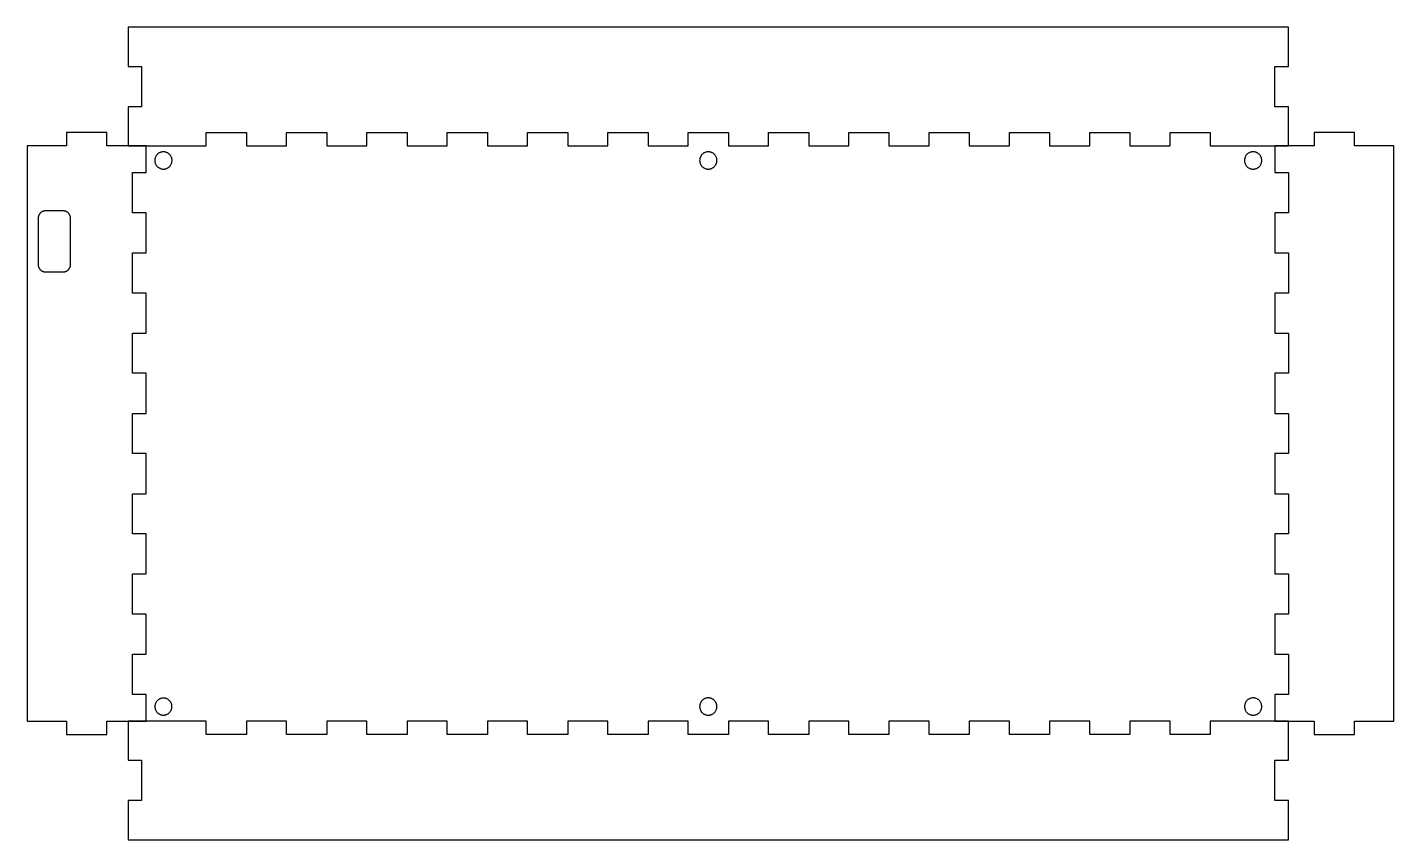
# Model space of a CAD drawing. Extents: x -45 to 262, y 85 to 267.
import ezdxf

# ---------------------------------------------------------------- set-up
doc = ezdxf.new("R2010")
doc.units = 0
doc.layers.add('Layer_1', color=7, linetype='CONTINUOUS')

msp = doc.modelspace()

# ---------------------------------------------------------------- linework, layer by layer
at = {"layer": 'Layer_1', "color": 1}
for points in [[(-22.095419, 266.98278), (-22.095419, 258.182781), (-19.095419, 258.182781), (-19.095419, 249.18278), (-22.095419, 249.18278), (-22.095419, 240.382781), (-4.595419, 240.382781), (-4.595419, 243.38278), (4.404581, 243.38278), (4.404581, 240.382781), (13.404581, 240.382781), (13.404581, 243.38278), (22.404581, 243.38278), (22.404581, 240.382781), (31.404581, 240.382781), (31.404581, 243.38278), (40.404582, 243.38278), (40.404582, 240.382781), (49.40458, 240.382781), (49.40458, 243.38278), (58.40458, 243.38278), (58.40458, 240.382781), (67.404581, 240.382781), (67.404581, 243.38278), (76.404581, 243.38278), (76.404581, 240.382781), (85.404582, 240.382781), (85.404582, 243.38278), (94.404582, 243.38278), (94.404582, 240.382781), (103.40458, 240.382781), (103.40458, 243.38278), (112.404581, 243.38278), (112.404581, 240.382781), (121.404581, 240.382781), (121.404581, 243.38278), (130.404582, 243.38278), (130.404582, 240.382781), (139.404582, 240.382781), (139.404582, 243.38278), (148.40458, 243.38278), (148.40458, 240.382781), (157.404581, 240.382781), (157.404581, 243.38278), (166.404581, 243.38278), (166.404581, 240.382781), (175.404582, 240.382781), (175.404582, 243.38278), (184.404582, 243.38278), (184.404582, 240.382781), (193.40458, 240.382781), (193.40458, 243.38278), (202.40458, 243.38278), (202.40458, 240.382781), (211.404581, 240.382781), (211.404581, 243.38278), (220.404582, 243.38278), (220.404582, 240.382781), (229.404582, 240.382781), (237.904581, 240.382781), (237.904581, 249.18278), (234.904582, 249.18278), (234.904582, 258.182781), (237.904581, 258.182781), (237.904581, 266.98278)], [(-44.695369, 111.382785), (-35.89537, 111.382785), (-35.89537, 108.382786), (-26.895369, 108.382786), (-26.895369, 111.382785), (-18.095369, 111.382785), (-18.095369, 117.382783), (-21.095369, 117.382783), (-21.095369, 126.382784), (-18.095369, 126.382784), (-18.095369, 135.382785), (-21.095369, 135.382785), (-21.095369, 144.382785), (-18.095369, 144.382785), (-18.095369, 153.382786), (-21.095369, 153.382786), (-21.095369, 162.382786), (-18.095369, 162.382786), (-18.095369, 171.382784), (-21.095369, 171.382784), (-21.095369, 180.382784), (-18.095369, 180.382784), (-18.095369, 189.382785), (-21.095369, 189.382785), (-21.095369, 198.38278), (-18.095369, 198.38278), (-18.095369, 207.382781), (-21.095369, 207.382781), (-21.095369, 216.382779), (-18.095369, 216.382779), (-18.095369, 225.382779), (-21.095369, 225.382779), (-21.095369, 234.38278), (-18.095369, 234.38278), (-18.095369, 240.382781), (-26.895369, 240.382781), (-26.895369, 243.38278), (-35.89537, 243.38278), (-35.89537, 240.382781), (-44.695369, 240.382781)], [(261.504581, 240.382781), (252.704581, 240.382781), (252.704581, 243.38278), (243.704581, 243.38278), (243.704581, 240.382781), (234.904582, 240.382781), (234.904582, 234.38278), (237.904581, 234.38278), (237.904581, 225.382779), (234.904582, 225.382779), (234.904582, 216.382779), (237.904581, 216.382779), (237.904581, 207.382781), (234.904582, 207.382781), (234.904582, 198.38278), (237.904581, 198.38278), (237.904581, 189.38278), (234.904582, 189.38278), (234.904582, 180.382779), (237.904581, 180.382779), (237.904581, 171.382779), (234.904582, 171.382779), (234.904582, 162.382778), (237.904581, 162.382778), (237.904581, 153.382778), (234.904582, 153.382778), (234.904582, 144.38278), (237.904581, 144.38278), (237.904581, 135.382779), (234.904582, 135.382779), (234.904582, 126.382779), (237.904581, 126.382779), (237.904581, 117.382778), (234.904582, 117.382778), (234.904582, 111.38278), (243.704581, 111.38278), (243.704581, 108.382778), (252.704581, 108.382778), (252.704581, 111.38278), (261.504581, 111.38278)], [(237.904581, 84.782778), (237.904581, 93.58278), (234.904582, 93.58278), (234.904582, 102.582778), (237.904581, 102.582778), (237.904581, 111.38278), (220.404582, 111.38278), (220.404582, 108.382778), (211.404581, 108.382778), (211.404581, 111.38278), (202.40458, 111.38278), (202.40458, 108.382778), (193.40458, 108.382778), (193.40458, 111.38278), (184.404582, 111.38278), (184.404582, 108.382778), (175.404582, 108.382778), (175.404582, 111.38278), (166.404581, 111.38278), (166.404581, 108.382778), (157.404581, 108.382778), (157.404581, 111.38278), (148.40458, 111.38278), (148.40458, 108.382778), (139.404582, 108.382778), (139.404582, 111.38278), (130.404582, 111.38278), (130.404582, 108.382778), (121.404581, 108.382778), (121.404581, 111.38278), (112.404581, 111.38278), (112.404581, 108.382778), (103.40458, 108.382778), (103.40458, 111.38278), (94.404582, 111.38278), (94.404582, 108.382778), (85.404582, 108.382778), (85.404582, 111.38278), (76.404581, 111.38278), (76.404581, 108.382778), (67.404581, 108.382778), (67.404581, 111.38278), (58.40458, 111.38278), (58.40458, 108.382778), (49.40458, 108.382778), (49.40458, 111.38278), (40.404582, 111.38278), (40.404582, 108.382778), (31.404581, 108.382778), (31.404581, 111.38278), (22.404581, 111.38278), (22.404581, 108.382778), (13.404581, 108.382778), (13.404581, 111.38278), (4.404581, 111.38278), (4.404581, 108.382778), (-4.595419, 108.382778), (-4.595419, 111.38278), (-13.595419, 111.38278), (-22.095419, 111.38278), (-22.095419, 102.582778), (-19.095419, 102.582778), (-19.095419, 93.58278), (-22.095419, 93.58278), (-22.095419, 84.782778)]]:
    msp.add_lwpolyline(points, close=True, dxfattribs=at)
for points in [[(-42.293278, 224.050454), (-42.293278, 213.879045)], [(-36.617167, 225.808041), (-40.672044, 225.808041)], [(-34.995935, 213.879045), (-34.995935, 224.050454)], [(-40.672044, 212.121458), (-36.617167, 212.121458)]]:
    msp.add_lwpolyline(points, dxfattribs=at)
for points, knots in [([(-15.168325, 235.444897), (-15.229692, 235.489211), (-15.351994, 235.577527), (-15.528334, 235.718335), (-15.688842, 235.875049), (-15.823954, 236.0534), (-15.934541, 236.247685), (-16.022159, 236.455089), (-16.086722, 236.671666), (-16.126531, 236.894684), (-16.140256, 237.120592), (-16.126965, 237.346623), (-16.08739, 237.569737), (-16.022473, 237.785802), (-15.933238, 237.991769), (-15.821585, 238.18516), (-15.687874, 238.365351), (-15.533252, 238.529492), (-15.35979, 238.675284), (-15.170557, 238.799972), (-14.967963, 238.901512), (-14.754977, 238.978834), (-14.535503, 239.030662), (-14.312576, 239.056356), (-14.089269, 239.056357), (-13.866339, 239.030661), (-13.646861, 238.978833), (-13.433871, 238.90151), (-13.231278, 238.799975), (-13.042049, 238.675293), (-12.86859, 238.529501), (-12.713964, 238.365344), (-12.580247, 238.18513), (-12.468594, 237.99174), (-12.379383, 237.785831), (-12.31453, 237.569844), (-12.275001, 237.346727), (-12.261641, 237.120504), (-12.27501, 236.89428), (-12.31454, 236.671166), (-12.379381, 236.455193), (-12.468575, 236.249302), (-12.580232, 236.055912), (-12.713987, 235.875648), (-12.868645, 235.711397), (-13.042079, 235.565567), (-13.231181, 235.441041), (-13.433686, 235.339973), (-13.646732, 235.26294), (-13.866575, 235.210566), (-14.090001, 235.182743), (-14.313548, 235.18137), (-14.535558, 235.209205), (-14.751526, 235.269848), (-14.961634, 235.352155), (-15.099266, 235.41391), (-15.168325, 235.444897)], [0, 0, 0, 0, 0.227072, 0.452548, 0.676479, 0.898102, 1.121426, 1.345491, 1.572133, 1.798025, 2.023639, 2.249527, 2.475696, 2.701912, 2.92479, 3.1476, 3.37038, 3.596435, 3.822543, 4.048644, 4.274732, 4.500827, 4.726889, 4.949707, 5.172536, 5.395355, 5.621424, 5.847524, 6.073612, 6.2997, 6.525799, 6.751867, 6.974686, 7.197514, 7.420332, 7.646399, 7.872498, 8.09859, 8.324688, 8.550791, 8.776842, 8.999622, 9.222433, 9.445312, 9.671526, 9.897693, 10.12358, 10.349196, 10.57509, 10.801733, 11.025796, 11.249118, 11.470739, 11.694665, 11.920134, 12.147199, 12.147199, 12.147199, 12.147199]), ([(105.969771, 237.120511), (105.977467, 237.195811), (105.992804, 237.345882), (106.026573, 237.568996), (106.082035, 237.786353), (106.168933, 237.992536), (106.281891, 238.185448), (106.417695, 238.365031), (106.572974, 238.529233), (106.74621, 238.675221), (106.934991, 238.800063), (107.137385, 238.90157), (107.350396, 238.978854), (107.569971, 239.030667), (107.79296, 239.056374), (108.016269, 239.056377), (108.239172, 239.030675), (108.458632, 238.978842), (108.671621, 238.901515), (108.874222, 238.799978), (109.063458, 238.675296), (109.236922, 238.529503), (109.391548, 238.365344), (109.525268, 238.185129), (109.636926, 237.991738), (109.726138, 237.785827), (109.790993, 237.56984), (109.830521, 237.346726), (109.843883, 237.12051), (109.830521, 236.894294), (109.790993, 236.671179), (109.726138, 236.455192), (109.636926, 236.249281), (109.525268, 236.05589), (109.391548, 235.875675), (109.236921, 235.711517), (109.063459, 235.565723), (108.874221, 235.441041), (108.671621, 235.339501), (108.458632, 235.262172), (108.239173, 235.210335), (108.016269, 235.184632), (107.79296, 235.184635), (107.56997, 235.210343), (107.350395, 235.26216), (107.137385, 235.339448), (106.934992, 235.440959), (106.746211, 235.5658), (106.572975, 235.711787), (106.417695, 235.875988), (106.281891, 236.055571), (106.168932, 236.248484), (106.082036, 236.454668), (106.026571, 236.672025), (105.992797, 236.895139), (105.977464, 237.04521), (105.969771, 237.120511)], [0, 0, 0, 0, 0.227066, 0.452536, 0.676463, 0.898083, 1.121404, 1.345465, 1.572109, 1.798003, 2.023621, 2.24951, 2.475678, 2.701894, 2.924772, 3.147582, 3.370361, 3.596414, 3.822519, 4.048619, 4.274714, 4.500815, 4.726885, 4.949706, 5.172537, 5.395359, 5.621425, 5.847523, 6.073607, 6.299694, 6.525792, 6.751859, 6.97468, 7.197512, 7.420333, 7.646401, 7.872503, 8.098598, 8.324699, 8.550806, 8.776859, 8.999638, 9.222449, 9.445326, 9.671543, 9.897713, 10.123603, 10.34922, 10.575113, 10.801757, 11.025818, 11.24914, 11.470761, 11.694688, 11.920158, 12.147225, 12.147225, 12.147225, 12.147225]), ([(228.070476, 237.120511), (228.07819, 237.195997), (228.093564, 237.34644), (228.127422, 237.570105), (228.183025, 237.787997), (228.270142, 237.994687), (228.383383, 238.188072), (228.519526, 238.368093), (228.675186, 238.5327), (228.848846, 238.679046), (229.038092, 238.804193), (229.240985, 238.905951), (229.454524, 238.983426), (229.674642, 239.035365), (229.898182, 239.061137), (230.122041, 239.061139), (230.345495, 239.035373), (230.565498, 238.983414), (230.779016, 238.905898), (230.982116, 238.804112), (231.171815, 238.679122), (231.345699, 238.532971), (231.5007, 238.368408), (231.634746, 238.187752), (231.746674, 237.993886), (231.836105, 237.78747), (231.901116, 237.570951), (231.94074, 237.347286), (231.954135, 237.120511), (231.94074, 236.893736), (231.901116, 236.67007), (231.836105, 236.453548), (231.746674, 236.24713), (231.634746, 236.053262), (231.5007, 235.872606), (231.3457, 235.708041), (231.171816, 235.561888), (230.982118, 235.436896), (230.779016, 235.335113), (230.565498, 235.257601), (230.345495, 235.205642), (230.122041, 235.179881), (229.898182, 235.179884), (229.674641, 235.20565), (229.454523, 235.257589), (229.240985, 235.33506), (229.038091, 235.436815), (228.848846, 235.561965), (228.675186, 235.708313), (228.519526, 235.87292), (228.383384, 236.052943), (228.270142, 236.24633), (228.183026, 236.453021), (228.127421, 236.670915), (228.093563, 236.894581), (228.07819, 237.045024), (228.070476, 237.120511)], [0, 0, 0, 0, 0.227628, 0.453656, 0.678137, 0.900301, 1.124173, 1.348787, 1.575987, 1.802435, 2.028605, 2.255053, 2.481781, 2.708558, 2.931985, 3.155344, 3.378673, 3.605286, 3.831952, 4.058611, 4.285256, 4.511909, 4.738531, 4.961897, 5.185273, 5.40864, 5.635263, 5.861919, 6.088564, 6.315209, 6.541865, 6.76849, 6.991859, 7.215237, 7.438604, 7.665225, 7.891879, 8.118527, 8.345185, 8.57185, 8.798463, 9.021791, 9.24515, 9.468577, 9.695353, 9.922081, 10.148527, 10.374698, 10.601147, 10.828348, 11.052963, 11.276836, 11.499003, 11.723484, 11.949513, 12.177142, 12.177142, 12.177142, 12.177142]), ([(-40.672044, 225.808041), (-40.719306, 225.804137), (-40.813672, 225.796342), (-40.954543, 225.779069), (-41.093431, 225.750575), (-41.228254, 225.705601), (-41.358194, 225.646411), (-41.483265, 225.574605), (-41.602805, 225.491791), (-41.7156, 225.398238), (-41.82031, 225.294504), (-41.9159, 225.180955), (-42.002087, 225.058681), (-42.078371, 224.929121), (-42.144534, 224.793531), (-42.199037, 224.652692), (-42.2404, 224.506677), (-42.266591, 224.356439), (-42.282498, 224.203904), (-42.289679, 224.101681), (-42.293278, 224.050454)], [0, 0, 0, 0, 0.142264, 0.284053, 0.42557, 0.566813, 0.709454, 0.853247, 0.998907, 1.145203, 1.292316, 1.440493, 1.589905, 1.740583, 1.891071, 2.042032, 2.193054, 2.345557, 2.498916, 2.652974, 2.652974, 2.652974, 2.652974]), ([(-34.995935, 224.050454), (-34.999537, 224.101681), (-35.006725, 224.203904), (-35.022626, 224.356438), (-35.048808, 224.506678), (-35.090175, 224.652693), (-35.14468, 224.79353), (-35.210846, 224.92912), (-35.287126, 225.058682), (-35.373315, 225.180956), (-35.468905, 225.294503), (-35.573613, 225.398239), (-35.686409, 225.491791), (-35.80595, 225.574604), (-35.931021, 225.646412), (-36.060963, 225.705602), (-36.195787, 225.750577), (-36.334672, 225.779075), (-36.475542, 225.796347), (-36.569906, 225.804139), (-36.617167, 225.808041)], [0, 0, 0, 0, 0.154058, 0.307417, 0.459919, 0.610942, 0.761903, 0.912392, 1.06307, 1.212482, 1.360659, 1.50777, 1.654067, 1.799728, 1.943521, 2.086164, 2.227409, 2.368925, 2.510711, 2.652971, 2.652971, 2.652971, 2.652971]), ([(-42.293278, 213.879045), (-42.289676, 213.827818), (-42.282488, 213.725596), (-42.266587, 213.573061), (-42.240401, 213.422822), (-42.199037, 213.276808), (-42.144533, 213.13597), (-42.078372, 213.000379), (-42.002087, 212.870819), (-41.9159, 212.748546), (-41.82031, 212.634997), (-41.7156, 212.531262), (-41.602805, 212.437708), (-41.483265, 212.354894), (-41.358194, 212.283088), (-41.228254, 212.223897), (-41.09343, 212.178926), (-40.954544, 212.150424), (-40.813672, 212.133152), (-40.719306, 212.12536), (-40.672044, 212.121458)], [0, 0, 0, 0, 0.154057, 0.307417, 0.459919, 0.61094, 0.7619, 0.912391, 1.063068, 1.212479, 1.360655, 1.507769, 1.654066, 1.799726, 1.943519, 2.08616, 2.227403, 2.368921, 2.51071, 2.652974, 2.652974, 2.652974, 2.652974]), ([(-36.617167, 212.121458), (-36.569906, 212.125362), (-36.475542, 212.133157), (-36.334673, 212.15043), (-36.195787, 212.178925), (-36.060962, 212.223898), (-35.931021, 212.283087), (-35.80595, 212.354894), (-35.686409, 212.437708), (-35.573612, 212.53126), (-35.468906, 212.634998), (-35.373314, 212.748544), (-35.287127, 212.870818), (-35.210844, 213.000379), (-35.144681, 213.13597), (-35.090174, 213.276807), (-35.04881, 213.422822), (-35.022619, 213.573061), (-35.006714, 213.725595), (-34.999533, 213.827818), (-34.995935, 213.879045)], [0, 0, 0, 0, 0.142261, 0.284047, 0.425562, 0.566806, 0.709449, 0.853242, 0.998904, 1.145201, 1.292313, 1.440489, 1.5899, 1.740578, 1.891069, 2.042029, 2.193051, 2.345554, 2.498914, 2.65297, 2.65297, 2.65297, 2.65297]), ([(-16.111578, 114.645082), (-16.104071, 114.719522), (-16.089109, 114.86788), (-16.056008, 115.088458), (-16.001444, 115.303363), (-15.915778, 115.50725), (-15.80432, 115.698035), (-15.670251, 115.875657), (-15.516902, 116.038081), (-15.345773, 116.182496), (-15.15925, 116.305997), (-14.959243, 116.406411), (-14.748723, 116.482862), (-14.531704, 116.53412), (-14.311302, 116.559547), (-14.090586, 116.55955), (-13.870269, 116.534128), (-13.653362, 116.48285), (-13.442863, 116.40636), (-13.242654, 116.305916), (-13.055684, 116.182572), (-12.884331, 116.038345), (-12.731617, 115.875963), (-12.599578, 115.697726), (-12.489391, 115.506476), (-12.401469, 115.302858), (-12.337755, 115.089279), (-12.299056, 114.868693), (-12.286032, 114.645079), (-12.299064, 114.42146), (-12.337771, 114.200865), (-12.401486, 113.987278), (-12.489402, 113.783652), (-12.599578, 113.592393), (-12.731605, 113.414147), (-12.884313, 113.25176), (-13.055663, 113.107532), (-13.242633, 112.984185), (-13.442844, 112.883738), (-13.653348, 112.807244), (-13.870261, 112.755967), (-14.090584, 112.730542), (-14.311309, 112.730545), (-14.531717, 112.755974), (-14.748744, 112.807233), (-14.959271, 112.883687), (-15.159285, 112.984105), (-15.345814, 113.107609), (-15.516951, 113.252026), (-15.670305, 113.414456), (-15.804383, 113.592082), (-15.915843, 113.782875), (-16.001505, 113.986772), (-16.056055, 114.201688), (-16.089134, 114.422275), (-16.104079, 114.570638), (-16.111578, 114.645082)], [0, 0, 0, 0, 0.224445, 0.447309, 0.668645, 0.88769, 1.108419, 1.329882, 1.5539, 1.777177, 2.000178, 2.223447, 2.446995, 2.67059, 2.89088, 3.111102, 3.331296, 3.554732, 3.778218, 4.001693, 4.225161, 4.448642, 4.672104, 4.892357, 5.112609, 5.332822, 5.556231, 5.7797, 6.003199, 6.226706, 6.450186, 6.673609, 6.893822, 7.114076, 7.334331, 7.55779, 7.78127, 8.004738, 8.228218, 8.451709, 8.675151, 8.895352, 9.115582, 9.335879, 9.559482, 9.783037, 10.006315, 10.229323, 10.452606, 10.676633, 10.898103, 11.118842, 11.337895, 11.559235, 11.782105, 12.006556, 12.006556, 12.006556, 12.006556]), ([(105.969771, 114.645082), (105.977466, 114.720381), (105.992803, 114.87045), (106.026571, 115.093562), (106.082036, 115.310915), (106.168932, 115.517095), (106.281891, 115.710003), (106.417696, 115.889581), (106.572975, 116.053779), (106.74621, 116.199763), (106.934989, 116.324606), (107.137384, 116.426112), (107.350394, 116.503401), (107.56997, 116.555217), (107.79296, 116.580926), (108.016269, 116.580928), (108.239173, 116.555225), (108.458632, 116.503389), (108.671621, 116.42606), (108.874221, 116.324522), (109.063458, 116.199841), (109.236921, 116.05405), (109.391547, 115.889894), (109.525268, 115.709684), (109.636926, 115.516298), (109.726142, 115.310393), (109.790993, 115.094407), (109.830521, 114.871296), (109.843883, 114.645081), (109.830521, 114.418865), (109.790993, 114.195751), (109.726142, 113.979762), (109.636926, 113.773852), (109.525269, 113.580461), (109.391547, 113.400248), (109.236921, 113.236089), (109.063458, 113.090297), (108.874221, 112.965612), (108.671622, 112.864066), (108.458633, 112.78673), (108.239174, 112.734887), (108.016269, 112.709182), (107.79296, 112.709185), (107.569969, 112.734895), (107.350394, 112.786718), (107.137383, 112.864014), (106.934991, 112.965529), (106.74621, 113.090373), (106.572975, 113.23636), (106.417695, 113.400561), (106.281891, 113.580144), (106.168933, 113.773056), (106.082036, 113.97924), (106.026571, 114.196596), (105.992797, 114.41971), (105.977464, 114.569781), (105.969771, 114.645082)], [0, 0, 0, 0, 0.227065, 0.452532, 0.676456, 0.898072, 1.121389, 1.345446, 1.572088, 1.79798, 2.023594, 2.249485, 2.475655, 2.701873, 2.924751, 3.147561, 3.37034, 3.596393, 3.822499, 4.0486, 4.274694, 4.500794, 4.726862, 4.949679, 5.172506, 5.395323, 5.621387, 5.847482, 6.073566, 6.299652, 6.52575, 6.751817, 6.974639, 7.19747, 7.42029, 7.646359, 7.87246, 8.098557, 8.32466, 8.550768, 8.776824, 8.999603, 9.222414, 9.445291, 9.671511, 9.897683, 10.123577, 10.349193, 10.575087, 10.801731, 11.025791, 11.249113, 11.470732, 11.69466, 11.92013, 12.147196, 12.147196, 12.147196, 12.147196]), ([(228.075257, 114.645076), (228.082953, 114.720379), (228.09829, 114.870454), (228.13206, 115.093574), (228.187523, 115.310935), (228.274424, 115.517119), (228.387385, 115.710031), (228.523192, 115.889611), (228.678469, 116.053814), (228.851703, 116.199801), (229.040483, 116.324643), (229.242879, 116.426145), (229.455893, 116.503424), (229.67547, 116.555237), (229.898463, 116.580938), (230.121773, 116.58094), (230.344678, 116.555241), (230.564138, 116.503411), (230.777126, 116.426091), (230.979728, 116.32456), (231.168963, 116.199878), (231.342425, 116.054085), (231.49705, 115.889926), (231.630767, 115.709712), (231.74242, 115.516322), (231.831631, 115.310411), (231.896482, 115.094419), (231.936008, 114.871298), (231.949369, 114.645078), (231.936008, 114.418861), (231.896482, 114.195747), (231.831634, 113.97976), (231.74242, 113.773853), (231.630765, 113.580464), (231.497048, 113.400247), (231.342426, 113.236082), (231.168965, 113.090281), (230.979729, 112.965596), (230.777128, 112.864061), (230.564137, 112.786743), (230.344677, 112.734914), (230.121772, 112.709217), (229.898462, 112.70922), (229.67547, 112.734922), (229.455892, 112.786731), (229.242878, 112.864008), (229.04048, 112.965509), (228.851702, 113.090358), (228.67847, 113.236353), (228.523193, 113.400562), (228.387388, 113.580146), (228.274427, 113.773056), (228.187527, 113.979237), (228.13206, 114.196592), (228.098286, 114.419705), (228.082951, 114.569776), (228.075257, 114.645076)], [0, 0, 0, 0, 0.227073, 0.452549, 0.676482, 0.898102, 1.121424, 1.345486, 1.572128, 1.798021, 2.023636, 2.249525, 2.475695, 2.701913, 2.924793, 3.147605, 3.370387, 3.596437, 3.822541, 4.048637, 4.274731, 4.500832, 4.726901, 4.949719, 5.172547, 5.395365, 5.621438, 5.847541, 6.073633, 6.299719, 6.525816, 6.75188, 6.974697, 7.197526, 7.420345, 7.646418, 7.872524, 8.098621, 8.324717, 8.550821, 8.776874, 8.999654, 9.222465, 9.445345, 9.671563, 9.897733, 10.123621, 10.34924, 10.575137, 10.801785, 11.025848, 11.249169, 11.470786, 11.694713, 11.920183, 12.147248, 12.147248, 12.147248, 12.147248])]:
    msp.add_open_spline(points, degree=3, knots=knots, dxfattribs=at)

doc.saveas('drawing.dxf')
